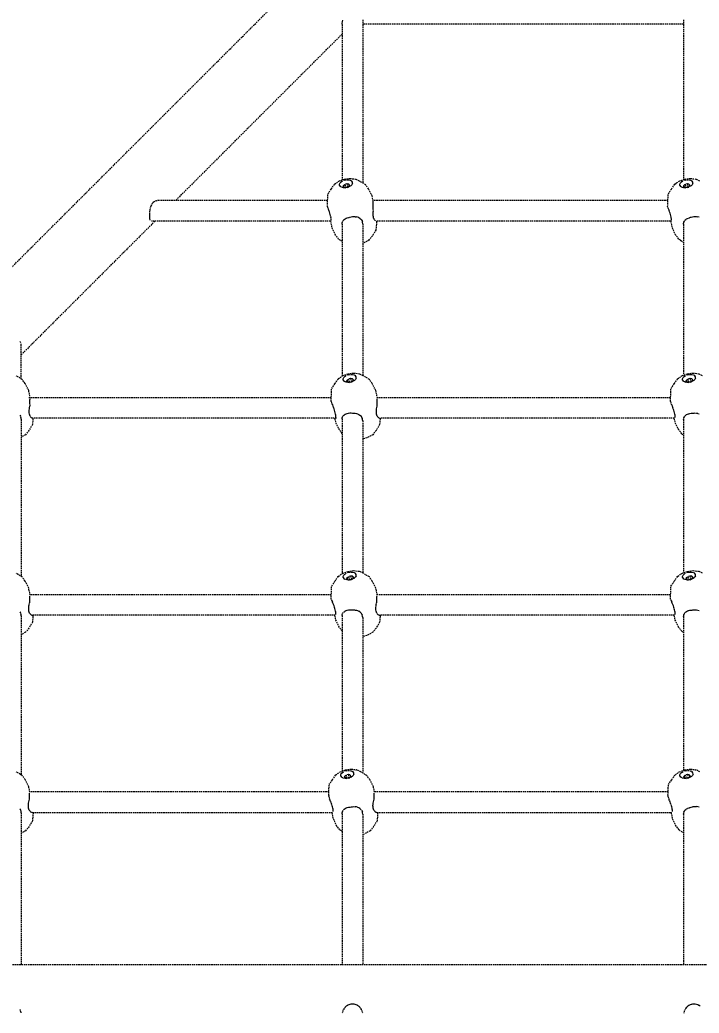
# Model space of a CAD drawing. Header units: millimetres. Extents: x -5899 to 5819, y -5159 to 4068.
# Drawn here: x -1028 to -435, y 1122 to 1989 of the extents above; entities that cross this region are included whole.
import ezdxf

# ---------------------------------------------------------------- set-up
doc = ezdxf.new("R2010")
doc.units = ezdxf.units.MM
doc.linetypes.add('HIDDEN', pattern=[1.905, 1.27, -0.635])
for name, color, linetype in [('DIKOM_ОБЪЕКТ', 7, 'Continuous'), ('DIKOM_РАЗМЕР_ЗОНА', 7, 'Continuous'), ('DIKOM_РАЗМЕР_ОБЪЕКТА', 7, 'Continuous')]:
    doc.layers.add(name, color=color, linetype=linetype)
doc.styles.add('style1', font='arialbd.ttf', dxfattribs={"width": 0.8})
doc.dimstyles.new('1-50', dxfattribs={"dimtxt": 300, "dimasz": 200, "dimexe": 100, "dimexo": 0, "dimgap": 100, "dimtad": 1, "dimtxsty": 'style1', "dimcen": 200, "dimclrd": 7, "dimclre": 7, "dimclrt": 7, "dimadec": 1, "dimazin": 2, "dimtfac": 1, "dimtmove": 0, "dimatfit": 2, "dimfxl": 0, "dimlwd": 25, "dimlwe": 18, "dimarcsym": 0})

# ---------------------------------------------------------------- blocks, each defined once
blk = doc.blocks.new('*D0')
at = {"layer": 'Defpoints', "color": 0, "transparency": 16777216}
for p in [(-587.32, 2301.17), (-4790.55, -2120.14), (-586.68, -2120.14)]:
    blk.add_point(p, dxfattribs=at)
at = {"layer": 'DIKOM_РАЗМЕР_ОБЪЕКТА', "color": 7, "lineweight": 18, "transparency": 16777216}
for p, q in [((-587.32, 2301.17), (-4890.55, 2301.17)), ((-586.68, -2120.14), (-4890.55, -2120.14))]:
    blk.add_line(p, q, dxfattribs=at)
at = {"layer": 'DIKOM_РАЗМЕР_ОБЪЕКТА', "color": 7, "lineweight": 25, "transparency": 16777216}
blk.add_line((-4790.55, 2101.17), (-4790.55, -1920.14), dxfattribs=at)
at = {"layer": 'DIKOM_РАЗМЕР_ОБЪЕКТА', "color": 7, "transparency": 16777216}
for points in [[(-4823.88, 2101.17), (-4757.22, 2101.17), (-4790.55, 2301.17)], [(-4823.88, -1920.14), (-4757.22, -1920.14), (-4790.55, -2120.14)]]:
    blk.add_solid(points, dxfattribs=at)
at = {"layer": 'DIKOM_РАЗМЕР_ОБЪЕКТА', "color": 7, "transparency": 16777216, "insert": (-5069.25, 85.55), "char_height": 300, "attachment_point": 5, "rotation": 90, "style": 'style1'}
blk.add_mtext('{\\fArial|b0|i0|c204|p34;\\H1.16667x;4400}', dxfattribs=at)
blk = doc.blocks.new('*D2')
at = {"layer": 'Defpoints', "color": 0, "transparency": 16777216}
for p in [(-5423.09, 4068.46), (-588.59, 4068.46), (-588.59, -3888.19)]:
    blk.add_point(p, dxfattribs=at)
at = {"layer": 'DIKOM_РАЗМЕР_ЗОНА', "color": 7, "lineweight": 18, "transparency": 16777216}
for p, q in [((-588.59, 4068.46), (-5523.09, 4068.46)), ((-588.59, -3888.19), (-5523.09, -3888.19))]:
    blk.add_line(p, q, dxfattribs=at)
at = {"layer": 'DIKOM_РАЗМЕР_ЗОНА', "color": 7, "lineweight": 25, "transparency": 16777216}
blk.add_line((-5423.09, -3688.19), (-5423.09, 3868.46), dxfattribs=at)
at = {"layer": 'DIKOM_РАЗМЕР_ЗОНА', "color": 7, "transparency": 16777216}
for points in [[(-5456.42, 3868.46), (-5389.75, 3868.46), (-5423.09, 4068.46)], [(-5456.42, -3688.19), (-5389.75, -3688.19), (-5423.09, -3888.19)]]:
    blk.add_solid(points, dxfattribs=at)
at = {"layer": 'DIKOM_РАЗМЕР_ЗОНА', "color": 7, "transparency": 16777216, "insert": (-5701.79, 90.08), "char_height": 300, "attachment_point": 5, "rotation": 90, "style": 'style1'}
blk.add_mtext('{\\fArial|b0|i0|c204|p34;\\H1.16667x;7900}', dxfattribs=at)

msp = doc.modelspace()

# ---------------------------------------------------------------- linework, layer by layer
at = {"layer": 'DIKOM_ОБЪЕКТ', "color": 7, "linetype": 'HIDDEN', "lineweight": 15}
for p, q in [((-1569.361, 1239.188), (-670.007, 2138.571)), ((-746.681, 1986.606), (-746.498, 1987.647)), ((-746.432, 1987.979), (-746.075, 1989.389)), ((-728.749, 1989.338), (-728.75, 1846.855)), ((-448.55, 1989.327), (-448.55, 1849.966)), ((-746.748, 1985.441), (-746.748, 1849.572)), ((-746.744, 1985.505), (-746.683, 1986.578)), ((-448.55, 1985.631), (-728.749, 1985.631)), ((-746.748, 1976.976), (-892.257, 1831.467)), ((-749.646, 1848.503), (-744.887, 1850.258)), ((-747.489, 1847.992), (-746.045, 1848.839)), ((-744.339, 1849.423), (-746.045, 1848.839)), ((-744.887, 1850.258), (-739.788, 1850.892)), ((-744.339, 1849.423), (-742.538, 1849.689)), ((-742.538, 1849.689), (-740.813, 1849.611)), ((-740.813, 1849.611), (-739.341, 1849.196)), ((-739.788, 1850.892), (-735.126, 1850.307)), ((-738.263, 1848.486), (-739.341, 1849.196)), ((-731.611, 1848.594), (-735.126, 1850.307)), ((-726.232, 1845.326), (-731.611, 1848.594)), ((-452.516, 1848.503), (-447.757, 1850.258)), ((-450.36, 1847.992), (-448.915, 1848.839)), ((-447.21, 1849.423), (-448.915, 1848.839)), ((-447.757, 1850.258), (-442.659, 1850.892)), ((-447.21, 1849.423), (-445.409, 1849.689)), ((-445.409, 1849.689), (-443.684, 1849.611)), ((-443.684, 1849.611), (-442.212, 1849.196)), ((-442.659, 1850.892), (-437.997, 1850.307)), ((-441.134, 1848.486), (-442.212, 1849.196)), ((-434.482, 1848.594), (-437.997, 1850.307)), ((-759.125, 1837.354), (-756.265, 1841.592)), ((-756.265, 1841.592), (-753.341, 1845.892)), ((-753.341, 1845.892), (-749.646, 1848.503)), ((-749.057, 1845.87), (-748.527, 1846.97)), ((-749.031, 1844.802), (-749.057, 1845.87)), ((-749.031, 1844.802), (-748.452, 1843.867)), ((-748.527, 1846.97), (-747.489, 1847.992)), ((-747.374, 1843.157), (-748.452, 1843.867)), ((-745.901, 1842.742), (-747.374, 1843.157)), ((-744.177, 1842.665), (-745.901, 1842.742)), ((-745.776, 1843.745), (-745.528, 1844.812)), ((-745.776, 1843.745), (-744.96, 1842.936)), ((-745.528, 1844.812), (-744.307, 1845.732)), ((-745.528, 1844.812), (-745.173, 1843.148)), ((-744.96, 1842.936), (-743.679, 1842.739)), ((-742.581, 1846.15), (-744.307, 1845.732)), ((-744.307, 1845.732), (-743.67, 1842.74)), ((-742.376, 1842.931), (-744.177, 1842.665)), ((-740.67, 1843.514), (-742.817, 1842.866)), ((-741.008, 1845.907), (-742.581, 1846.15)), ((-742.581, 1846.15), (-741.939, 1843.131)), ((-742.376, 1842.931), (-740.67, 1843.514)), ((-740.441, 1844.031), (-741.433, 1843.284)), ((-740.192, 1845.099), (-741.008, 1845.907)), ((-741.008, 1845.907), (-740.586, 1843.922)), ((-739.225, 1844.361), (-740.67, 1843.514)), ((-740.441, 1844.031), (-740.192, 1845.099)), ((-738.188, 1845.384), (-739.225, 1844.361)), ((-737.683, 1847.552), (-738.263, 1848.486)), ((-737.657, 1846.484), (-738.188, 1845.384)), ((-737.657, 1846.484), (-737.683, 1847.552)), ((-723.699, 1841.757), (-726.232, 1845.326)), ((-720.548, 1835.556), (-723.699, 1841.757)), ((-461.995, 1837.354), (-459.135, 1841.592)), ((-459.135, 1841.592), (-456.211, 1845.892)), ((-456.211, 1845.892), (-452.516, 1848.503)), ((-451.928, 1845.87), (-451.397, 1846.97)), ((-451.902, 1844.802), (-451.928, 1845.87)), ((-451.902, 1844.802), (-451.322, 1843.867)), ((-451.397, 1846.97), (-450.36, 1847.992)), ((-450.244, 1843.157), (-451.322, 1843.867)), ((-448.771, 1842.742), (-450.244, 1843.157)), ((-447.048, 1842.665), (-448.771, 1842.742)), ((-448.646, 1843.745), (-448.398, 1844.812)), ((-448.646, 1843.745), (-447.831, 1842.936)), ((-448.398, 1844.812), (-447.177, 1845.732)), ((-448.398, 1844.812), (-448.044, 1843.148)), ((-447.831, 1842.936), (-446.55, 1842.739)), ((-445.452, 1846.15), (-447.177, 1845.732)), ((-447.177, 1845.732), (-446.54, 1842.74)), ((-445.246, 1842.931), (-447.048, 1842.665)), ((-443.541, 1843.514), (-445.688, 1842.866)), ((-443.879, 1845.907), (-445.452, 1846.15)), ((-445.452, 1846.15), (-444.81, 1843.131)), ((-445.246, 1842.931), (-443.541, 1843.514)), ((-443.311, 1844.031), (-444.304, 1843.284)), ((-443.063, 1845.099), (-443.879, 1845.907)), ((-443.879, 1845.907), (-443.456, 1843.922)), ((-442.096, 1844.361), (-443.541, 1843.514)), ((-443.311, 1844.031), (-443.063, 1845.099)), ((-441.059, 1845.384), (-442.096, 1844.361)), ((-440.554, 1847.552), (-441.134, 1848.486)), ((-440.528, 1846.484), (-441.059, 1845.384)), ((-440.528, 1846.484), (-440.554, 1847.552)), ((-909.204, 1831.316), (-909.979, 1831.053)), ((-909.004, 1831.346), (-908.173, 1831.467)), ((-759.391, 1831.467), (-908.173, 1831.467)), ((-759.634, 1826.083), (-759.125, 1837.354)), ((-719.502, 1830.641), (-720.548, 1835.556)), ((-462.262, 1831.467), (-719.679, 1831.467)), ((-462.504, 1826.083), (-461.995, 1837.354)), ((-914.715, 1823.084), (-914.842, 1822.043)), ((-914.529, 1824.027), (-914.682, 1823.273)), ((-914.25, 1825.104), (-914.417, 1824.533)), ((-914.14, 1825.586), (-914.25, 1825.104)), ((-913.743, 1826.73), (-914.089, 1825.76)), ((-913.21, 1827.833), (-913.679, 1826.893)), ((-912.567, 1828.859), (-912.977, 1828.224)), ((-911.742, 1829.856), (-912.371, 1829.115)), ((-910.985, 1830.494), (-911.651, 1829.938)), ((-910.333, 1830.876), (-910.893, 1830.559)), ((-759.634, 1826.083), (-759.504, 1825.469)), ((-759.297, 1825.033), (-758.844, 1824.012)), ((-758.805, 1823.919), (-758.357, 1822.839)), ((-757.905, 1821.658), (-758.324, 1822.756)), ((-719.699, 1827.261), (-719.703, 1828.167)), ((-719.702, 1828.214), (-719.679, 1829.036)), ((-719.668, 1826.218), (-719.697, 1827.163)), ((-719.675, 1829.08), (-719.624, 1829.815)), ((-719.61, 1825.097), (-719.665, 1826.133)), ((-719.62, 1829.846), (-719.56, 1830.335)), ((-719.527, 1823.97), (-719.607, 1825.047)), ((-719.575, 1821.638), (-719.401, 1822.64)), ((-719.42, 1822.809), (-719.522, 1823.921)), ((-462.504, 1826.083), (-462.374, 1825.468)), ((-462.168, 1825.032), (-461.727, 1824.042)), ((-461.7, 1823.979), (-461.242, 1822.876)), ((-460.79, 1821.699), (-461.218, 1822.817)), ((-915.078, 1818.334), (-915.043, 1817.487)), ((-915.033, 1819.342), (-915.065, 1818.682)), ((-915.007, 1820.647), (-915.035, 1819.652)), ((-915.019, 1817.231), (-915.002, 1816.624)), ((-914.993, 1816.369), (-914.894, 1815.661)), ((-914.871, 1821.85), (-914.966, 1821.039)), ((-914.846, 1815.435), (-914.778, 1814.955)), ((-914.753, 1814.813), (-914.588, 1814.354)), ((-757.495, 1820.481), (-757.879, 1821.585)), ((-757.126, 1819.32), (-757.473, 1820.415)), ((-756.816, 1818.21), (-757.109, 1819.26)), ((-756.573, 1817.171), (-756.804, 1818.159)), ((-756.396, 1816.222), (-756.564, 1817.126)), ((-756.294, 1815.396), (-756.352, 1815.869)), ((-756.323, 1814.177), (-756.274, 1814.687)), ((-756.271, 1814.716), (-756.292, 1815.361)), ((-746.042, 1813.733), (-745.559, 1814.42)), ((-745.534, 1814.452), (-744.912, 1815.08)), ((-744.878, 1815.11), (-744.149, 1815.642)), ((-744.108, 1815.67), (-743.281, 1816.105)), ((-743.231, 1816.128), (-742.328, 1816.457)), ((-742.238, 1816.482), (-741.26, 1816.707)), ((-741.207, 1816.714), (-740.698, 1816.77)), ((-740.698, 1816.77), (-740.161, 1816.977)), ((-739.764, 1817.086), (-739.006, 1817.289)), ((-738.877, 1817.313), (-737.748, 1817.487)), ((-737.679, 1817.491), (-736.555, 1817.538)), ((-736.493, 1817.536), (-735.396, 1817.459)), ((-735.338, 1817.451), (-734.286, 1817.254)), ((-733.207, 1816.918), (-734.188, 1817.227)), ((-732.257, 1816.482), (-733.166, 1816.9)), ((-731.382, 1815.933), (-732.21, 1816.455)), ((-731.342, 1815.91), (-730.613, 1815.472)), ((-730.582, 1815.446), (-729.96, 1814.88)), ((-729.936, 1814.85), (-729.433, 1814.155)), ((-729.417, 1814.124), (-729.048, 1813.31)), ((-719.65, 1818.247), (-719.718, 1819.314)), ((-719.716, 1819.352), (-719.688, 1820.468)), ((-719.688, 1820.468), (-719.578, 1821.594)), ((-719.485, 1817.208), (-719.648, 1818.21)), ((-719.23, 1816.259), (-719.479, 1817.174)), ((-718.891, 1815.431), (-719.221, 1816.226)), ((-718.469, 1814.744), (-718.879, 1815.4)), ((-718.452, 1814.718), (-717.981, 1814.198)), ((-717.96, 1814.176), (-717.535, 1813.862)), ((-460.379, 1820.521), (-460.77, 1821.643)), ((-459.993, 1819.31), (-460.344, 1820.418)), ((-459.685, 1818.203), (-459.981, 1819.264)), ((-459.442, 1817.164), (-459.675, 1818.162)), ((-459.265, 1816.214), (-459.435, 1817.127)), ((-459.164, 1815.389), (-459.223, 1815.87)), ((-459.194, 1814.172), (-459.144, 1814.688)), ((-459.143, 1814.71), (-459.162, 1815.362)), ((-447.866, 1813.529), (-447.363, 1814.246)), ((-447.337, 1814.28), (-446.715, 1814.906)), ((-446.681, 1814.937), (-445.952, 1815.469)), ((-445.91, 1815.497), (-445.085, 1815.931)), ((-445.034, 1815.955), (-444.132, 1816.284)), ((-444.04, 1816.31), (-443.498, 1816.434)), ((-443.498, 1816.434), (-443.063, 1816.657)), ((-443.009, 1816.679), (-442.477, 1816.884)), ((-442.477, 1816.884), (-441.963, 1817.082)), ((-441.904, 1817.101), (-440.808, 1817.394)), ((-440.679, 1817.418), (-439.551, 1817.592)), ((-439.483, 1817.595), (-438.358, 1817.644)), ((-438.296, 1817.641), (-437.197, 1817.564)), ((-437.141, 1817.557), (-436.088, 1817.359)), ((-435.01, 1817.023), (-435.991, 1817.333)), ((-910.257, 1813.466), (-1026.951, 1696.774)), ((-756.892, 1813.466), (-913.613, 1813.466)), ((-756.951, 1813.466), (-755.733, 1807.741)), ((-755.733, 1807.741), (-752.94, 1801.959)), ((-746.748, 1811.021), (-746.684, 1811.936)), ((-746.748, 1811.022), (-746.748, 1678.17)), ((-746.68, 1811.974), (-746.46, 1812.837)), ((-746.449, 1812.871), (-746.081, 1813.667)), ((-728.817, 1812.358), (-729.038, 1813.275)), ((-728.749, 1811.306), (-728.814, 1812.321)), ((-728.749, 1811.306), (-728.75, 1678.716)), ((-717.262, 1805.797), (-720.294, 1800.713)), ((-716.828, 1810.712), (-717.262, 1805.797)), ((-459.762, 1813.466), (-717.113, 1813.466)), ((-716.751, 1813.466), (-716.828, 1810.712)), ((-459.822, 1813.466), (-458.604, 1807.741)), ((-458.604, 1807.741), (-455.81, 1801.959)), ((-448.55, 1810.853), (-448.487, 1811.768)), ((-448.55, 1810.849), (-448.55, 1678.991)), ((-448.483, 1811.801), (-448.263, 1812.662)), ((-448.24, 1812.724), (-447.884, 1813.495)), ((-749.796, 1797.911), (-752.94, 1801.959)), ((-749.796, 1797.911), (-746.748, 1795.775)), ((-723.295, 1797.034), (-728.372, 1794.165)), ((-720.294, 1800.713), (-723.295, 1797.034)), ((-452.667, 1797.911), (-455.81, 1801.959)), ((-452.667, 1797.911), (-448.55, 1795.026)), ((-1027.744, 1708.007), (-1028.055, 1708.288)), ((-1027.327, 1707.302), (-1027.575, 1707.725)), ((-1026.993, 1705.892), (-1027.048, 1706.436)), ((-1026.949, 1675.746), (-1026.951, 1705.486)), ((-1026.136, 1675.252), (-1031.516, 1678.52)), ((-1023.603, 1671.683), (-1026.136, 1675.252)), ((-753.001, 1671.518), (-750.077, 1675.818)), ((-750.077, 1675.818), (-746.381, 1678.429)), ((-746.381, 1678.429), (-741.622, 1680.184)), ((-745.793, 1675.796), (-745.262, 1676.896)), ((-745.767, 1674.728), (-745.793, 1675.796)), ((-745.262, 1676.896), (-744.225, 1677.918)), ((-744.225, 1677.918), (-742.781, 1678.765)), ((-741.074, 1679.349), (-742.781, 1678.765)), ((-742.264, 1674.738), (-741.042, 1675.658)), ((-741.622, 1680.184), (-736.524, 1680.818)), ((-741.074, 1679.349), (-739.274, 1679.615)), ((-739.316, 1676.076), (-741.042, 1675.658)), ((-741.042, 1675.658), (-740.405, 1672.666)), ((-737.744, 1675.833), (-739.316, 1676.076)), ((-739.316, 1676.076), (-738.675, 1673.057)), ((-739.274, 1679.615), (-737.549, 1679.537)), ((-736.928, 1675.025), (-737.744, 1675.833)), ((-737.744, 1675.833), (-737.321, 1673.848)), ((-737.549, 1679.537), (-736.077, 1679.122)), ((-737.176, 1673.957), (-736.928, 1675.025)), ((-736.524, 1680.818), (-731.862, 1680.233)), ((-734.999, 1678.412), (-736.077, 1679.122)), ((-734.924, 1675.31), (-735.961, 1674.287)), ((-734.419, 1677.478), (-734.999, 1678.412)), ((-734.393, 1676.41), (-734.924, 1675.31)), ((-734.393, 1676.41), (-734.419, 1677.478)), ((-728.347, 1678.52), (-731.862, 1680.233)), ((-722.968, 1675.252), (-728.347, 1678.52)), ((-720.434, 1671.683), (-722.968, 1675.252)), ((-456.691, 1671.518), (-453.768, 1675.818)), ((-453.768, 1675.818), (-450.073, 1678.429)), ((-450.073, 1678.429), (-445.313, 1680.184)), ((-449.484, 1675.796), (-448.953, 1676.896)), ((-449.458, 1674.728), (-449.484, 1675.796)), ((-448.953, 1676.896), (-447.916, 1677.918)), ((-447.916, 1677.918), (-446.472, 1678.765)), ((-444.766, 1679.349), (-446.472, 1678.765)), ((-445.955, 1674.738), (-444.733, 1675.658)), ((-445.313, 1680.184), (-440.215, 1680.818)), ((-444.766, 1679.349), (-442.966, 1679.615)), ((-443.008, 1676.076), (-444.733, 1675.658)), ((-444.733, 1675.658), (-444.097, 1672.666)), ((-441.435, 1675.833), (-443.008, 1676.076)), ((-443.008, 1676.076), (-442.366, 1673.057)), ((-442.966, 1679.615), (-441.241, 1679.537)), ((-440.619, 1675.025), (-441.435, 1675.833)), ((-441.435, 1675.833), (-441.013, 1673.848)), ((-441.241, 1679.537), (-439.768, 1679.122)), ((-440.868, 1673.957), (-440.619, 1675.025)), ((-440.215, 1680.818), (-435.553, 1680.233)), ((-438.69, 1678.412), (-439.768, 1679.122)), ((-438.616, 1675.31), (-439.652, 1674.287)), ((-438.11, 1677.478), (-438.69, 1678.412)), ((-438.085, 1676.41), (-438.616, 1675.31)), ((-438.085, 1676.41), (-438.11, 1677.478)), ((-432.038, 1678.52), (-435.553, 1680.233)), ((-1020.453, 1665.482), (-1023.603, 1671.683)), ((-756.37, 1656.009), (-755.86, 1667.28)), ((-755.86, 1667.28), (-753.001, 1671.518)), ((-745.767, 1674.728), (-745.187, 1673.793)), ((-744.11, 1673.083), (-745.187, 1673.793)), ((-742.637, 1672.668), (-744.11, 1673.083)), ((-740.912, 1672.591), (-742.637, 1672.668)), ((-742.511, 1673.671), (-742.264, 1674.738)), ((-742.511, 1673.671), (-741.696, 1672.862)), ((-742.264, 1674.738), (-741.909, 1673.073)), ((-741.696, 1672.862), (-740.415, 1672.665)), ((-739.111, 1672.857), (-740.912, 1672.591)), ((-737.406, 1673.441), (-739.554, 1672.792)), ((-739.111, 1672.857), (-737.406, 1673.441)), ((-737.176, 1673.957), (-738.168, 1673.211)), ((-735.961, 1674.287), (-737.406, 1673.441)), ((-717.283, 1665.482), (-720.434, 1671.683)), ((-460.061, 1656.009), (-459.551, 1667.28)), ((-459.551, 1667.28), (-456.691, 1671.518)), ((-449.458, 1674.728), (-448.878, 1673.793)), ((-447.801, 1673.083), (-448.878, 1673.793)), ((-446.328, 1672.668), (-447.801, 1673.083)), ((-444.603, 1672.591), (-446.328, 1672.668)), ((-446.203, 1673.671), (-445.955, 1674.738)), ((-446.203, 1673.671), (-445.387, 1672.862)), ((-445.955, 1674.738), (-445.6, 1673.073)), ((-445.387, 1672.862), (-444.106, 1672.665)), ((-442.803, 1672.857), (-444.603, 1672.591)), ((-441.097, 1673.441), (-443.245, 1672.792)), ((-442.803, 1672.857), (-441.097, 1673.441)), ((-440.868, 1673.957), (-441.859, 1673.211)), ((-439.652, 1674.287), (-441.097, 1673.441)), ((-756.221, 1659.302), (-1020.738, 1659.301)), ((-1019.059, 1658.929), (-1020.453, 1665.482)), ((-1019.358, 1656.912), (-1019.306, 1657.65)), ((-1019.302, 1657.679), (-1019.242, 1658.171)), ((-715.89, 1658.929), (-717.283, 1665.482)), ((-716.187, 1656.925), (-716.136, 1657.65)), ((-716.132, 1657.688), (-716.073, 1658.171)), ((-459.913, 1659.302), (-715.97, 1659.302)), ((-1019.994, 1648.304), (-1019.884, 1649.438)), ((-1019.881, 1649.472), (-1019.685, 1650.607)), ((-1019.679, 1650.645), (-1019.402, 1651.764)), ((-1019.391, 1651.805), (-1019.243, 1652.273)), ((-1019.383, 1655.577), (-1019.386, 1656.003)), ((-1019.384, 1656.044), (-1019.361, 1656.872)), ((-1019.381, 1655.092), (-1019.383, 1655.577)), ((-1019.35, 1654.019), (-1019.379, 1655.003)), ((-1019.293, 1652.931), (-1019.346, 1653.974)), ((-1019.243, 1652.273), (-1019.289, 1652.888)), ((-756.37, 1656.009), (-756.072, 1654.606)), ((-756.072, 1654.606), (-755.795, 1654.072)), ((-755.656, 1653.786), (-755.271, 1652.986)), ((-755.249, 1652.94), (-754.768, 1651.857)), ((-754.75, 1651.815), (-754.283, 1650.691)), ((-753.832, 1649.513), (-754.268, 1650.653)), ((-753.421, 1648.336), (-753.819, 1649.479)), ((-716.825, 1648.304), (-716.717, 1649.418)), ((-716.712, 1649.472), (-716.52, 1650.587)), ((-716.509, 1650.645), (-716.238, 1651.744)), ((-716.222, 1651.806), (-716.074, 1652.273)), ((-716.214, 1655.577), (-716.216, 1656.003)), ((-716.214, 1656.059), (-716.192, 1656.872)), ((-716.212, 1655.109), (-716.214, 1655.577)), ((-716.18, 1654.019), (-716.209, 1654.987)), ((-716.123, 1652.932), (-716.176, 1653.956)), ((-716.074, 1652.274), (-716.118, 1652.869)), ((-460.061, 1656.009), (-459.764, 1654.606)), ((-459.763, 1654.606), (-459.49, 1654.079)), ((-459.347, 1653.786), (-458.966, 1652.993)), ((-458.941, 1652.94), (-458.463, 1651.865)), ((-458.441, 1651.815), (-457.977, 1650.698)), ((-457.526, 1649.52), (-457.959, 1650.653)), ((-457.115, 1648.343), (-457.511, 1649.479)), ((-1028.138, 1643.981), (-1027.63, 1643.281)), ((-1027.246, 1642.435), (-1027.617, 1643.256)), ((-1027.015, 1641.481), (-1027.238, 1642.406)), ((-1026.946, 1640.431), (-1027.012, 1641.453)), ((-1026.946, 1640.431), (-1026.947, 1503.122)), ((-1020.023, 1647.179), (-1019.994, 1648.304)), ((-1019.989, 1646.607), (-1020.023, 1647.149)), ((-1019.956, 1646.074), (-1019.989, 1646.607)), ((-1019.79, 1645.036), (-1019.954, 1646.046)), ((-1019.534, 1644.087), (-1019.785, 1645.01)), ((-1019.194, 1643.26), (-1019.527, 1644.062)), ((-1019.185, 1643.237), (-1018.773, 1642.575)), ((-1018.759, 1642.554), (-1018.283, 1642.03)), ((-1018.265, 1642.011), (-1017.743, 1641.626)), ((-1017.721, 1641.61), (-1017.323, 1641.45)), ((-751.644, 1641.302), (-1017.443, 1641.302)), ((-1016.734, 1640.639), (-1017.166, 1635.723)), ((-1016.715, 1641.302), (-1016.734, 1640.639)), ((-753.043, 1647.146), (-753.4, 1648.275)), ((-753.243, 1641.302), (-752.469, 1637.667)), ((-752.734, 1646.039), (-753.035, 1647.121)), ((-752.491, 1644.998), (-752.73, 1646.016)), ((-752.315, 1644.048), (-752.488, 1644.979)), ((-752.213, 1643.224), (-752.313, 1644.032)), ((-752.243, 1642.006), (-752.193, 1642.533)), ((-752.192, 1642.545), (-752.208, 1643.057)), ((-746.748, 1640.954), (-746.683, 1641.787)), ((-746.748, 1640.958), (-746.748, 1505.547)), ((-746.681, 1641.815), (-746.458, 1642.542)), ((-746.451, 1642.562), (-746.078, 1643.173)), ((-746.065, 1643.193), (-745.556, 1643.681)), ((-745.264, 1643.854), (-744.907, 1644.213)), ((-744.88, 1644.238), (-744.144, 1644.775)), ((-744.11, 1644.798), (-743.685, 1645.022)), ((-743.685, 1645.022), (-743.277, 1645.236)), ((-743.234, 1645.257), (-742.323, 1645.588)), ((-742.245, 1645.61), (-741.259, 1645.836)), ((-741.212, 1645.843), (-740.157, 1645.957)), ((-740.104, 1645.96), (-739.003, 1645.957)), ((-738.882, 1645.948), (-737.748, 1645.824)), ((-737.682, 1645.81), (-737.225, 1645.712)), ((-737.224, 1645.712), (-736.555, 1645.741)), ((-736.494, 1645.738), (-735.454, 1645.666)), ((-735.339, 1645.655), (-734.285, 1645.456)), ((-734.191, 1645.43), (-733.206, 1645.12)), ((-733.167, 1645.103), (-732.257, 1644.684)), ((-732.211, 1644.658), (-731.381, 1644.135)), ((-730.613, 1643.486), (-731.343, 1644.105)), ((-729.96, 1642.745), (-730.582, 1643.454)), ((-729.433, 1641.916), (-729.936, 1642.712)), ((-729.048, 1641.012), (-729.416, 1641.88)), ((-728.818, 1640.053), (-729.038, 1640.975)), ((-716.82, 1646.607), (-716.855, 1647.149)), ((-716.853, 1647.199), (-716.825, 1648.304)), ((-716.788, 1646.093), (-716.82, 1646.607)), ((-716.623, 1645.054), (-716.785, 1646.046)), ((-716.369, 1644.104), (-716.617, 1645.009)), ((-716.032, 1643.274), (-716.358, 1644.062)), ((-716.016, 1643.236), (-715.611, 1642.586)), ((-715.59, 1642.553), (-715.124, 1642.039)), ((-715.097, 1642.011), (-714.584, 1641.633)), ((-714.551, 1641.61), (-714.154, 1641.45)), ((-713.564, 1640.639), (-713.997, 1635.723)), ((-456.503, 1641.302), (-713.841, 1641.302)), ((-713.545, 1641.302), (-713.564, 1640.639)), ((-456.734, 1647.146), (-457.089, 1648.267)), ((-456.934, 1641.302), (-456.16, 1637.667)), ((-456.426, 1646.039), (-456.725, 1647.113)), ((-456.183, 1644.998), (-456.42, 1646.009)), ((-456.006, 1644.048), (-456.178, 1644.973)), ((-455.904, 1643.224), (-456.003, 1644.026)), ((-455.934, 1642.006), (-455.885, 1642.529)), ((-455.883, 1642.545), (-455.899, 1643.057)), ((-448.55, 1640), (-448.486, 1640.828)), ((-448.386, 1641.177), (-448.262, 1641.663)), ((-448.252, 1641.693), (-447.881, 1642.495)), ((-447.866, 1642.524), (-447.359, 1643.246)), ((-447.338, 1643.274), (-446.711, 1643.905)), ((-446.661, 1643.947), (-445.948, 1644.467)), ((-445.911, 1644.492), (-445.081, 1644.929)), ((-445.036, 1644.95), (-444.127, 1645.282)), ((-444.046, 1645.304), (-443.062, 1645.53)), ((-443.014, 1645.536), (-441.961, 1645.65)), ((-441.906, 1645.654), (-440.903, 1645.651)), ((-440.683, 1645.7), (-439.551, 1645.875)), ((-439.316, 1645.886), (-438.357, 1645.926)), ((-438.298, 1645.924), (-437.196, 1645.846)), ((-437.142, 1645.84), (-436.086, 1645.641)), ((-435.994, 1645.617), (-435.009, 1645.305)), ((-1017.166, 1635.723), (-1020.198, 1630.639)), ((-752.469, 1637.667), (-749.676, 1631.885)), ((-746.748, 1628.114), (-749.676, 1631.885)), ((-728.749, 1639.046), (-728.814, 1640.017)), ((-728.749, 1639.045), (-728.75, 1506.092)), ((-713.997, 1635.723), (-717.029, 1630.639)), ((-456.16, 1637.667), (-453.367, 1631.885)), ((-450.224, 1627.837), (-453.367, 1631.885)), ((-448.55, 1640.003), (-448.55, 1506.367)), ((-1023.2, 1626.96), (-1026.946, 1624.843)), ((-1020.198, 1630.639), (-1023.2, 1626.96)), ((-725.108, 1624.091), (-728.749, 1623.208)), ((-720.031, 1626.96), (-725.108, 1624.091)), ((-717.029, 1630.639), (-720.031, 1626.96)), ((-450.224, 1627.837), (-448.55, 1626.664)), ((-1026.136, 1502.629), (-1031.516, 1505.896)), ((-1023.603, 1499.06), (-1026.136, 1502.629)), ((-753.001, 1498.896), (-750.077, 1503.195)), ((-750.077, 1503.195), (-746.381, 1505.806)), ((-746.381, 1505.806), (-741.622, 1507.561)), ((-745.793, 1503.172), (-745.262, 1504.272)), ((-745.767, 1502.104), (-745.793, 1503.172)), ((-745.767, 1502.104), (-745.187, 1501.17)), ((-745.262, 1504.272), (-744.225, 1505.295)), ((-744.225, 1505.295), (-742.781, 1506.142)), ((-741.074, 1506.725), (-742.781, 1506.142)), ((-742.511, 1501.048), (-742.264, 1502.114)), ((-742.264, 1502.114), (-741.042, 1503.034)), ((-742.264, 1502.114), (-741.909, 1500.451)), ((-741.622, 1507.561), (-736.524, 1508.195)), ((-741.074, 1506.725), (-739.274, 1506.991)), ((-739.316, 1503.453), (-741.042, 1503.034)), ((-741.042, 1503.034), (-740.405, 1500.043)), ((-737.744, 1503.21), (-739.316, 1503.453)), ((-739.316, 1503.453), (-738.675, 1500.434)), ((-739.274, 1506.991), (-737.549, 1506.913)), ((-736.928, 1502.401), (-737.744, 1503.21)), ((-737.744, 1503.21), (-737.321, 1501.224)), ((-737.549, 1506.913), (-736.077, 1506.499)), ((-735.961, 1501.664), (-737.406, 1500.818)), ((-737.176, 1501.334), (-736.928, 1502.401)), ((-736.524, 1508.195), (-731.862, 1507.611)), ((-734.999, 1505.789), (-736.077, 1506.499)), ((-734.924, 1502.687), (-735.961, 1501.664)), ((-734.419, 1504.855), (-734.999, 1505.789)), ((-734.393, 1503.786), (-734.924, 1502.687)), ((-734.393, 1503.786), (-734.419, 1504.855)), ((-728.347, 1505.896), (-731.862, 1507.611)), ((-722.968, 1502.629), (-728.347, 1505.896)), ((-720.434, 1499.06), (-722.968, 1502.629)), ((-456.691, 1498.896), (-453.768, 1503.195)), ((-453.768, 1503.195), (-450.073, 1505.806)), ((-450.073, 1505.806), (-445.313, 1507.561)), ((-449.484, 1503.172), (-448.953, 1504.272)), ((-449.458, 1502.104), (-449.484, 1503.172)), ((-449.458, 1502.104), (-448.878, 1501.17)), ((-448.953, 1504.272), (-447.916, 1505.295)), ((-447.916, 1505.295), (-446.472, 1506.142)), ((-444.766, 1506.725), (-446.472, 1506.142)), ((-446.203, 1501.048), (-445.955, 1502.114)), ((-445.955, 1502.114), (-444.733, 1503.034)), ((-445.955, 1502.114), (-445.6, 1500.45)), ((-445.313, 1507.561), (-440.215, 1508.195)), ((-444.766, 1506.725), (-442.966, 1506.991)), ((-443.008, 1503.453), (-444.733, 1503.034)), ((-444.733, 1503.034), (-444.097, 1500.043)), ((-441.435, 1503.21), (-443.008, 1503.453)), ((-443.008, 1503.453), (-442.366, 1500.434)), ((-442.966, 1506.991), (-441.241, 1506.913)), ((-440.619, 1502.401), (-441.435, 1503.21)), ((-441.435, 1503.21), (-441.013, 1501.224)), ((-441.241, 1506.913), (-439.768, 1506.499)), ((-439.652, 1501.664), (-441.097, 1500.818)), ((-440.868, 1501.334), (-440.619, 1502.401)), ((-440.215, 1508.195), (-435.553, 1507.611)), ((-438.69, 1505.789), (-439.768, 1506.499)), ((-438.616, 1502.687), (-439.652, 1501.664)), ((-438.11, 1504.855), (-438.69, 1505.789)), ((-438.085, 1503.786), (-438.616, 1502.687)), ((-438.085, 1503.786), (-438.11, 1504.855)), ((-432.038, 1505.896), (-435.553, 1507.611)), ((-1020.453, 1492.859), (-1023.603, 1499.06)), ((-1019.183, 1486.889), (-1020.453, 1492.859)), ((-756.37, 1483.385), (-755.86, 1494.656)), ((-755.86, 1494.656), (-753.001, 1498.896)), ((-744.11, 1500.461), (-745.187, 1501.17)), ((-742.637, 1500.046), (-744.11, 1500.461)), ((-740.912, 1499.968), (-742.637, 1500.046)), ((-742.511, 1501.048), (-741.696, 1500.239)), ((-741.696, 1500.239), (-740.416, 1500.041)), ((-739.111, 1500.234), (-740.912, 1499.968)), ((-737.406, 1500.818), (-739.55, 1500.169)), ((-739.111, 1500.234), (-737.406, 1500.818)), ((-737.176, 1501.334), (-738.168, 1500.587)), ((-717.283, 1492.859), (-720.434, 1499.06)), ((-716.014, 1486.889), (-717.283, 1492.859)), ((-460.061, 1483.385), (-459.551, 1494.656)), ((-459.551, 1494.656), (-456.691, 1498.896)), ((-447.801, 1500.461), (-448.878, 1501.17)), ((-446.328, 1500.046), (-447.801, 1500.461)), ((-444.603, 1499.968), (-446.328, 1500.046)), ((-446.203, 1501.048), (-445.387, 1500.239)), ((-445.387, 1500.239), (-444.107, 1500.041)), ((-442.803, 1500.234), (-444.603, 1499.968)), ((-441.097, 1500.818), (-443.241, 1500.169)), ((-442.803, 1500.234), (-441.097, 1500.818)), ((-440.868, 1501.334), (-441.859, 1500.587)), ((-1019.566, 1483.88), (-1019.543, 1484.708)), ((-1019.541, 1484.748), (-1019.488, 1485.486)), ((-1019.484, 1485.514), (-1019.425, 1486.007)), ((-756.2, 1487.137), (-1019.236, 1487.137)), ((-716.397, 1483.894), (-716.375, 1484.708)), ((-716.371, 1484.76), (-716.319, 1485.486)), ((-716.314, 1485.523), (-716.256, 1486.007)), ((-459.892, 1487.137), (-716.067, 1487.137)), ((-1020.445, 1475.013), (-1020.417, 1476.139)), ((-1020.417, 1476.139), (-1020.306, 1477.276)), ((-1020.303, 1477.308), (-1020.106, 1478.444)), ((-1020.1, 1478.48), (-1019.823, 1479.601)), ((-1019.814, 1479.641), (-1019.472, 1480.724)), ((-1019.563, 1482.927), (-1019.566, 1483.5)), ((-1019.532, 1481.855), (-1019.561, 1482.839)), ((-1019.475, 1480.767), (-1019.53, 1481.81)), ((-756.37, 1483.385), (-756.268, 1482.906)), ((-756.131, 1482.644), (-755.751, 1481.907)), ((-755.726, 1481.859), (-755.226, 1480.821)), ((-754.723, 1479.693), (-755.205, 1480.777)), ((-754.238, 1478.526), (-754.705, 1479.651)), ((-753.787, 1477.348), (-754.223, 1478.489)), ((-753.376, 1476.171), (-753.774, 1477.315)), ((-752.998, 1474.982), (-753.357, 1476.111)), ((-717.275, 1475.033), (-717.247, 1476.139)), ((-717.247, 1476.139), (-717.139, 1477.255)), ((-717.134, 1477.308), (-716.941, 1478.424)), ((-716.931, 1478.481), (-716.659, 1479.581)), ((-716.644, 1479.642), (-716.309, 1480.705)), ((-716.394, 1482.943), (-716.397, 1483.5)), ((-716.363, 1481.855), (-716.392, 1482.822)), ((-716.307, 1480.768), (-716.36, 1481.792)), ((-460.061, 1483.385), (-459.96, 1482.906)), ((-459.823, 1482.644), (-459.446, 1481.914)), ((-459.417, 1481.859), (-458.921, 1480.828)), ((-458.418, 1479.7), (-458.896, 1480.776)), ((-457.934, 1478.535), (-458.397, 1479.651)), ((-457.482, 1477.356), (-457.915, 1478.489)), ((-457.07, 1476.179), (-457.465, 1477.315)), ((-456.689, 1474.982), (-457.045, 1476.103)), ((-1028.138, 1472.155), (-1027.63, 1471.453)), ((-1027.245, 1470.609), (-1027.617, 1471.43)), ((-1027.015, 1469.654), (-1027.238, 1470.582)), ((-1026.946, 1468.601), (-1027.012, 1469.623)), ((-1026.946, 1468.604), (-1026.947, 1329.694)), ((-1020.378, 1473.908), (-1020.427, 1474.69)), ((-1020.212, 1472.87), (-1020.376, 1473.882)), ((-1019.955, 1471.921), (-1020.207, 1472.845)), ((-1019.616, 1471.094), (-1019.948, 1471.897)), ((-1019.606, 1471.072), (-1019.194, 1470.409)), ((-1019.181, 1470.389), (-1018.704, 1469.865)), ((-1018.687, 1469.847), (-1018.163, 1469.461)), ((-1018.143, 1469.446), (-1017.569, 1469.216)), ((-1017.543, 1469.205), (-1017.056, 1469.154)), ((-1016.734, 1468.015), (-1017.166, 1463.1)), ((-752.767, 1469.137), (-1017.016, 1469.137)), ((-1016.702, 1469.137), (-1016.734, 1468.015)), ((-753.34, 1469.137), (-752.469, 1465.043)), ((-752.69, 1473.874), (-752.991, 1474.956)), ((-752.447, 1472.834), (-752.684, 1473.852)), ((-752.27, 1471.884), (-752.443, 1472.815)), ((-752.169, 1471.06), (-752.268, 1471.868)), ((-752.199, 1469.842), (-752.157, 1470.276)), ((-752.148, 1470.381), (-752.168, 1471.046)), ((-746.748, 1468.988), (-746.683, 1469.824)), ((-746.748, 1468.99), (-746.748, 1333.026)), ((-746.681, 1469.845), (-746.457, 1470.572)), ((-746.451, 1470.593), (-746.078, 1471.205)), ((-746.065, 1471.224), (-745.556, 1471.713)), ((-745.387, 1471.814), (-744.906, 1472.299)), ((-744.881, 1472.323), (-744.144, 1472.86)), ((-744.034, 1472.922), (-743.276, 1473.321)), ((-743.234, 1473.341), (-742.322, 1473.673)), ((-742.246, 1473.695), (-741.259, 1473.921)), ((-741.214, 1473.927), (-740.157, 1474.043)), ((-740.105, 1474.045), (-739.002, 1474.043)), ((-738.884, 1474.033), (-737.748, 1473.909)), ((-737.383, 1473.831), (-736.555, 1473.866)), ((-736.495, 1473.864), (-736.069, 1473.834)), ((-736.069, 1473.834), (-735.393, 1473.786)), ((-735.34, 1473.779), (-734.284, 1473.58)), ((-734.192, 1473.557), (-733.206, 1473.246)), ((-733.168, 1473.229), (-732.256, 1472.81)), ((-731.381, 1472.26), (-732.211, 1472.784)), ((-730.612, 1471.611), (-731.344, 1472.231)), ((-729.96, 1470.871), (-730.583, 1471.582)), ((-729.433, 1470.041), (-729.938, 1470.838)), ((-729.048, 1469.137), (-729.417, 1470.007)), ((-728.817, 1468.178), (-729.038, 1469.101)), ((-728.749, 1467.168), (-728.814, 1468.143)), ((-728.749, 1467.17), (-728.75, 1331.363)), ((-717.21, 1473.927), (-717.257, 1474.69)), ((-717.046, 1472.888), (-717.207, 1473.882)), ((-716.791, 1471.937), (-717.038, 1472.844)), ((-716.454, 1471.109), (-716.78, 1471.896)), ((-716.438, 1471.072), (-716.032, 1470.421)), ((-716.012, 1470.388), (-715.544, 1469.875)), ((-715.518, 1469.847), (-715.004, 1469.468)), ((-714.974, 1469.446), (-714.412, 1469.219)), ((-714.373, 1469.205), (-713.887, 1469.154)), ((-713.564, 1468.015), (-713.997, 1463.1)), ((-456.459, 1469.137), (-713.846, 1469.137)), ((-713.533, 1469.137), (-713.564, 1468.015)), ((-457.031, 1469.137), (-456.16, 1465.043)), ((-456.381, 1473.874), (-456.68, 1474.949)), ((-456.138, 1472.834), (-456.374, 1473.845)), ((-455.962, 1471.884), (-456.133, 1472.809)), ((-455.86, 1471.06), (-455.959, 1471.862)), ((-455.89, 1469.842), (-455.849, 1470.276)), ((-455.838, 1470.381), (-455.859, 1471.042)), ((-448.55, 1468.035), (-448.486, 1468.865)), ((-448.55, 1468.034), (-448.55, 1333.741)), ((-448.467, 1468.94), (-448.261, 1469.748)), ((-448.252, 1469.777), (-447.881, 1470.581)), ((-447.867, 1470.609), (-447.359, 1471.332)), ((-447.338, 1471.359), (-446.947, 1471.753)), ((-446.682, 1472.017), (-445.948, 1472.553)), ((-445.911, 1472.577), (-445.08, 1473.014)), ((-445.036, 1473.035), (-444.127, 1473.367)), ((-444.048, 1473.388), (-443.062, 1473.615)), ((-443.015, 1473.621), (-441.96, 1473.736)), ((-441.906, 1473.74), (-441.054, 1473.737)), ((-440.685, 1473.825), (-439.854, 1473.954)), ((-439.487, 1474.003), (-438.357, 1474.052)), ((-438.299, 1474.05), (-437.194, 1473.973)), ((-437.143, 1473.966), (-436.085, 1473.767)), ((-435.996, 1473.742), (-435.009, 1473.431)), ((-1020.198, 1458.015), (-1023.2, 1454.337)), ((-1017.166, 1463.1), (-1020.198, 1458.015)), ((-752.469, 1465.043), (-749.676, 1459.263)), ((-746.748, 1455.491), (-749.676, 1459.263)), ((-717.029, 1458.015), (-720.031, 1454.337)), ((-713.997, 1463.1), (-717.029, 1458.015)), ((-456.16, 1465.043), (-453.367, 1459.263)), ((-450.224, 1455.213), (-453.367, 1459.263)), ((-1023.2, 1454.337), (-1026.946, 1452.219)), ((-725.108, 1451.468), (-728.749, 1450.585)), ((-720.031, 1454.337), (-725.108, 1451.468)), ((-450.224, 1455.213), (-448.55, 1454.042)), ((-1026.1, 1329.179), (-1031.479, 1332.446)), ((-1023.566, 1325.61), (-1026.1, 1329.179)), ((-755.185, 1325.446), (-752.262, 1329.745)), ((-752.262, 1329.745), (-748.566, 1332.355)), ((-748.566, 1332.355), (-743.807, 1334.111)), ((-747.978, 1329.722), (-747.447, 1330.822)), ((-747.952, 1328.654), (-747.978, 1329.722)), ((-747.952, 1328.654), (-747.372, 1327.72)), ((-747.447, 1330.822), (-746.41, 1331.845)), ((-746.41, 1331.845), (-744.965, 1332.691)), ((-743.26, 1333.276), (-744.965, 1332.691)), ((-744.697, 1327.598), (-744.448, 1328.664)), ((-744.448, 1328.664), (-743.227, 1329.584)), ((-744.448, 1328.664), (-744.094, 1327)), ((-743.807, 1334.111), (-738.708, 1334.745)), ((-743.26, 1333.276), (-741.459, 1333.542)), ((-741.502, 1330.003), (-743.227, 1329.584)), ((-743.227, 1329.584), (-742.591, 1326.593)), ((-739.929, 1329.761), (-741.502, 1330.003)), ((-741.502, 1330.003), (-740.859, 1326.984)), ((-741.459, 1333.542), (-739.734, 1333.463)), ((-739.362, 1327.885), (-740.353, 1327.137)), ((-739.112, 1328.951), (-739.929, 1329.761)), ((-739.929, 1329.761), (-739.506, 1327.775)), ((-739.734, 1333.463), (-738.262, 1333.049)), ((-738.145, 1328.214), (-739.59, 1327.368)), ((-739.362, 1327.885), (-739.112, 1328.951)), ((-738.708, 1334.745), (-734.046, 1334.16)), ((-737.183, 1332.34), (-738.262, 1333.049)), ((-737.109, 1329.237), (-738.145, 1328.214)), ((-736.605, 1331.405), (-737.183, 1332.34)), ((-736.578, 1330.337), (-737.109, 1329.237)), ((-736.578, 1330.337), (-736.605, 1331.405)), ((-730.533, 1332.446), (-734.046, 1334.16)), ((-725.152, 1329.179), (-730.533, 1332.446)), ((-722.619, 1325.61), (-725.152, 1329.179)), ((-458.927, 1325.446), (-456.003, 1329.745)), ((-456.003, 1329.745), (-452.308, 1332.355)), ((-452.308, 1332.355), (-447.548, 1334.111)), ((-451.719, 1329.722), (-451.188, 1330.822)), ((-451.694, 1328.654), (-451.719, 1329.722)), ((-451.694, 1328.654), (-451.114, 1327.72)), ((-451.188, 1330.822), (-450.152, 1331.845)), ((-450.152, 1331.845), (-448.707, 1332.691)), ((-447.001, 1333.276), (-448.707, 1332.691)), ((-448.437, 1327.598), (-448.19, 1328.664)), ((-448.19, 1328.664), (-446.968, 1329.584)), ((-448.19, 1328.664), (-447.836, 1327)), ((-447.548, 1334.111), (-442.45, 1334.745)), ((-447.001, 1333.276), (-445.2, 1333.542)), ((-445.243, 1330.003), (-446.968, 1329.584)), ((-446.968, 1329.584), (-446.332, 1326.593)), ((-443.67, 1329.761), (-445.243, 1330.003)), ((-445.243, 1330.003), (-444.601, 1326.985)), ((-445.2, 1333.542), (-443.476, 1333.463)), ((-443.103, 1327.885), (-444.095, 1327.137)), ((-442.854, 1328.951), (-443.67, 1329.761)), ((-443.67, 1329.761), (-443.248, 1327.775)), ((-443.476, 1333.463), (-442.003, 1333.049)), ((-441.887, 1328.214), (-443.332, 1327.368)), ((-443.103, 1327.885), (-442.854, 1328.951)), ((-442.45, 1334.745), (-437.788, 1334.16)), ((-440.925, 1332.34), (-442.003, 1333.049)), ((-440.85, 1329.237), (-441.887, 1328.214)), ((-440.345, 1331.405), (-440.925, 1332.34)), ((-440.319, 1330.337), (-440.85, 1329.237)), ((-440.319, 1330.337), (-440.345, 1331.405)), ((-434.273, 1332.446), (-437.788, 1334.16)), ((-1020.415, 1319.409), (-1023.566, 1325.61)), ((-1019.425, 1314.75), (-1020.415, 1319.409)), ((-758.465, 1311.912), (-758.045, 1321.206)), ((-758.045, 1321.206), (-755.185, 1325.446)), ((-746.294, 1327.01), (-747.372, 1327.72)), ((-744.822, 1326.596), (-746.294, 1327.01)), ((-743.097, 1326.518), (-744.822, 1326.596)), ((-744.697, 1327.598), (-743.881, 1326.789)), ((-743.881, 1326.789), (-742.599, 1326.591)), ((-741.296, 1326.784), (-743.097, 1326.518)), ((-739.59, 1327.368), (-741.739, 1326.718)), ((-741.296, 1326.784), (-739.59, 1327.368)), ((-719.469, 1319.409), (-722.619, 1325.61)), ((-718.478, 1314.75), (-719.469, 1319.409)), ((-462.207, 1311.912), (-461.787, 1321.206)), ((-461.787, 1321.206), (-458.927, 1325.446)), ((-450.036, 1327.01), (-451.114, 1327.72)), ((-448.563, 1326.596), (-450.036, 1327.01)), ((-446.839, 1326.518), (-448.563, 1326.596)), ((-448.437, 1327.598), (-447.623, 1326.789)), ((-447.623, 1326.789), (-446.34, 1326.591)), ((-445.037, 1326.784), (-446.839, 1326.518)), ((-443.332, 1327.368), (-445.481, 1326.718)), ((-445.037, 1326.784), (-443.332, 1327.368)), ((-1019.818, 1310.91), (-1019.821, 1311.674)), ((-1019.82, 1311.715), (-1019.797, 1312.543)), ((-1019.785, 1309.69), (-1019.815, 1310.676)), ((-1019.795, 1312.582), (-1019.742, 1313.321)), ((-1019.738, 1313.349), (-1019.679, 1313.842)), ((-758.327, 1314.973), (-1019.472, 1314.973)), ((-758.479, 1311.614), (-758.512, 1310.857)), ((-758.451, 1310.722), (-758.071, 1309.751)), ((-718.87, 1310.91), (-718.875, 1311.674)), ((-718.873, 1311.723), (-718.85, 1312.543)), ((-718.839, 1309.69), (-718.868, 1310.667)), ((-718.847, 1312.589), (-718.795, 1313.321)), ((-718.79, 1313.354), (-718.731, 1313.842)), ((-462.069, 1314.973), (-718.526, 1314.973)), ((-462.221, 1311.608), (-462.253, 1310.857)), ((-462.192, 1310.722), (-461.815, 1309.758)), ((-1020.679, 1301.743), (-1020.748, 1302.821)), ((-1020.746, 1302.847), (-1020.718, 1303.975)), ((-1020.718, 1303.975), (-1020.608, 1305.112)), ((-1020.605, 1305.144), (-1020.408, 1306.281)), ((-1020.402, 1306.316), (-1020.124, 1307.438)), ((-1020.114, 1307.476), (-1019.773, 1308.562)), ((-1019.732, 1308.672), (-1019.784, 1309.647)), ((-758.05, 1309.695), (-757.81, 1308.974)), ((-757.157, 1307.538), (-757.634, 1308.612)), ((-756.672, 1306.372), (-757.134, 1307.486)), ((-756.222, 1305.194), (-756.653, 1306.325)), ((-755.81, 1304.016), (-756.204, 1305.15)), ((-755.428, 1302.817), (-755.783, 1303.936)), ((-755.12, 1301.71), (-755.419, 1302.782)), ((-738.884, 1301.773), (-737.748, 1301.948)), ((-737.658, 1301.95), (-736.529, 1301.998)), ((-736.529, 1301.999), (-735.422, 1301.921)), ((-734.29, 1301.714), (-735.349, 1301.914)), ((-719.799, 1302.859), (-719.771, 1303.975)), ((-719.733, 1301.753), (-719.799, 1302.821)), ((-719.771, 1303.975), (-719.661, 1305.102)), ((-719.658, 1305.144), (-719.463, 1306.27)), ((-719.455, 1306.316), (-719.18, 1307.427)), ((-719.168, 1307.477), (-718.83, 1308.551)), ((-718.786, 1308.674), (-718.836, 1309.636)), ((-461.791, 1309.695), (-461.55, 1308.974)), ((-460.902, 1307.545), (-461.376, 1308.612)), ((-460.417, 1306.38), (-460.876, 1307.486)), ((-459.966, 1305.202), (-460.395, 1306.324)), ((-459.554, 1304.025), (-459.946, 1305.15)), ((-459.17, 1302.817), (-459.522, 1303.928)), ((-458.861, 1301.71), (-459.157, 1302.774)), ((-441.876, 1301.653), (-440.772, 1301.949)), ((-440.687, 1301.964), (-439.551, 1302.139)), ((-439.462, 1302.141), (-438.332, 1302.188)), ((-438.332, 1302.189), (-437.223, 1302.111)), ((-436.091, 1301.906), (-437.152, 1302.105)), ((-435.039, 1301.579), (-436.03, 1301.892)), ((-1027.63, 1299.446), (-1028.139, 1300.149)), ((-1027.246, 1298.599), (-1027.619, 1299.423)), ((-1027.138, 1298.155), (-1027.239, 1298.574)), ((-1027.015, 1297.646), (-1027.138, 1298.155)), ((-1026.946, 1296.594), (-1027.012, 1297.619)), ((-1026.946, 1296.592), (-1026.946, 1163.811)), ((-1020.512, 1300.705), (-1020.675, 1301.699)), ((-1020.257, 1299.756), (-1020.509, 1300.681)), ((-1019.918, 1298.929), (-1020.251, 1299.733)), ((-1019.908, 1298.908), (-1019.495, 1298.245)), ((-1019.481, 1298.225), (-1019.005, 1297.7)), ((-1018.989, 1297.683), (-1018.465, 1297.296)), ((-1018.444, 1297.281), (-1017.871, 1297.051)), ((-1017.782, 1297.034), (-1017.245, 1296.978)), ((-1017.231, 1296.973), (-755.198, 1296.973)), ((-1016.697, 1294.565), (-1017.129, 1289.65)), ((-1016.63, 1296.973), (-1016.697, 1294.565)), ((-755.798, 1296.973), (-754.654, 1291.593)), ((-754.876, 1300.669), (-755.113, 1301.679)), ((-754.7, 1299.72), (-754.872, 1300.642)), ((-754.598, 1298.896), (-754.698, 1299.696)), ((-754.626, 1297.708), (-754.579, 1298.2)), ((-754.577, 1298.216), (-754.598, 1298.876)), ((-746.748, 1295.72), (-746.684, 1296.646)), ((-746.748, 1295.722), (-746.748, 1163.811)), ((-746.68, 1296.677), (-746.458, 1297.545)), ((-746.449, 1297.575), (-746.078, 1298.378)), ((-746.064, 1298.406), (-745.779, 1298.811)), ((-745.534, 1299.156), (-744.906, 1299.789)), ((-744.876, 1299.815), (-744.14, 1300.353)), ((-744.101, 1300.377), (-743.267, 1300.816)), ((-743.22, 1300.836), (-742.308, 1301.168)), ((-742.254, 1301.183), (-741.269, 1301.409)), ((-741.205, 1301.417), (-740.148, 1301.532)), ((-739.813, 1301.533), (-739.26, 1301.68)), ((-733.238, 1301.389), (-734.228, 1301.702)), ((-732.269, 1300.949), (-733.185, 1301.371)), ((-731.389, 1300.398), (-732.222, 1300.924)), ((-730.616, 1299.748), (-731.35, 1300.37)), ((-730.184, 1299.259), (-730.586, 1299.718)), ((-729.939, 1299.031), (-729.433, 1298.331)), ((-729.419, 1298.302), (-729.048, 1297.484)), ((-728.818, 1296.532), (-729.04, 1297.451)), ((-728.749, 1295.477), (-728.814, 1296.5)), ((-728.749, 1295.478), (-728.749, 1163.811)), ((-719.567, 1300.715), (-719.727, 1301.699)), ((-719.312, 1299.765), (-719.561, 1300.681)), ((-718.974, 1298.937), (-719.304, 1299.732)), ((-718.962, 1298.907), (-718.552, 1298.251)), ((-718.535, 1298.225), (-718.063, 1297.705)), ((-718.043, 1297.683), (-717.523, 1297.3)), ((-717.497, 1297.281), (-716.929, 1297.053)), ((-716.834, 1297.034), (-716.299, 1296.978)), ((-716.284, 1296.973), (-458.939, 1296.973)), ((-715.75, 1294.565), (-716.182, 1289.65)), ((-715.682, 1296.973), (-715.75, 1294.565)), ((-459.54, 1296.973), (-458.396, 1291.593)), ((-458.618, 1300.67), (-458.852, 1301.671)), ((-458.441, 1299.72), (-458.612, 1300.636)), ((-458.34, 1298.896), (-458.438, 1299.691)), ((-458.367, 1297.708), (-458.321, 1298.196)), ((-458.319, 1298.216), (-458.34, 1298.871)), ((-448.55, 1295.407), (-448.486, 1296.327)), ((-448.55, 1295.407), (-448.55, 1163.811)), ((-448.483, 1296.362), (-448.318, 1297.006)), ((-448.252, 1297.26), (-447.88, 1298.063)), ((-447.866, 1298.093), (-447.358, 1298.815)), ((-447.336, 1298.843), (-446.708, 1299.474)), ((-446.678, 1299.502), (-445.943, 1300.038)), ((-445.903, 1300.063), (-445.07, 1300.501)), ((-445.021, 1300.522), (-444.112, 1300.854)), ((-444.056, 1300.869), (-443.444, 1301.009)), ((-443.443, 1301.009), (-443.072, 1301.199)), ((-442.73, 1301.332), (-441.952, 1301.632)), ((-1020.161, 1284.565), (-1023.163, 1280.887)), ((-1017.129, 1289.65), (-1020.161, 1284.565)), ((-754.654, 1291.593), (-751.861, 1285.813)), ((-748.717, 1281.763), (-751.861, 1285.813)), ((-719.214, 1284.565), (-722.216, 1280.887)), ((-716.182, 1289.65), (-719.214, 1284.565)), ((-458.396, 1291.593), (-455.602, 1285.813)), ((-452.458, 1281.763), (-455.602, 1285.813)), ((-1023.163, 1280.887), (-1026.946, 1278.749)), ((-748.717, 1281.763), (-746.748, 1280.384)), ((-727.293, 1278.017), (-728.749, 1277.665)), ((-722.216, 1280.887), (-727.293, 1278.017)), ((-452.458, 1281.763), (-448.55, 1279.025)), ((334.725, 1163.811), (-1512.024, 1163.811)), ((-742.175, 1128.229), (-742.558, 1127.957)), ((-741.076, 1128.814), (-742.04, 1128.312)), ((-739.997, 1129.202), (-741.004, 1128.845)), ((-739.227, 1129.369), (-739.922, 1129.224)), ((-737.774, 1129.529), (-738.813, 1129.456)), ((-736.652, 1129.458), (-737.696, 1129.534)), ((-735.463, 1129.223), (-736.177, 1129.371)), ((-734.381, 1128.842), (-735.388, 1129.2)), ((-733.346, 1128.308), (-734.308, 1128.811)), ((-732.819, 1127.946), (-733.276, 1128.271)), ((-443.978, 1128.234), (-444.836, 1127.624)), ((-442.879, 1128.819), (-443.842, 1128.317)), ((-441.8, 1129.208), (-442.806, 1128.85)), ((-440.693, 1129.444), (-441.724, 1129.23)), ((-439.577, 1129.531), (-440.615, 1129.458)), ((-438.455, 1129.462), (-439.498, 1129.535)), ((-437.265, 1129.227), (-438.299, 1129.444)), ((-436.184, 1128.847), (-437.19, 1129.205)), ((-435.148, 1128.314), (-436.11, 1128.816)), ((-434.18, 1127.636), (-435.079, 1128.275)), ((-1027.88, 1124.341), (-1028.092, 1124.766)), ((-1027.609, 1123.819), (-1027.88, 1124.341)), ((-1027.217, 1122.738), (-1027.567, 1123.708)), ((-1027.1, 1122.194), (-1027.189, 1122.617)), ((-1026.992, 1121.702), (-1027.1, 1122.194)), ((-746.483, 1122.225), (-746.615, 1121.613)), ((-746.106, 1123.478), (-746.38, 1122.712)), ((-745.692, 1124.375), (-745.992, 1123.791)), ((-744.905, 1125.676), (-745.455, 1124.848)), ((-744.122, 1126.61), (-744.778, 1125.861)), ((-743.16, 1127.522), (-743.98, 1126.775)), ((-742.558, 1127.957), (-743.078, 1127.594)), ((-732.377, 1127.637), (-732.818, 1127.946)), ((-731.412, 1126.776), (-732.229, 1127.52)), ((-730.621, 1125.871), (-731.27, 1126.612)), ((-729.95, 1124.87), (-730.477, 1125.661)), ((-729.701, 1124.377), (-729.894, 1124.765)), ((-729.413, 1123.82), (-729.701, 1124.377)), ((-729.02, 1122.737), (-729.281, 1123.46)), ((-728.778, 1121.631), (-728.909, 1122.227)), ((-448.279, 1122.258), (-448.418, 1121.614)), ((-448.02, 1123.165), (-448.182, 1122.711)), ((-447.837, 1123.681), (-448.02, 1123.165)), ((-447.475, 1124.411), (-447.794, 1123.792)), ((-446.921, 1125.354), (-447.258, 1124.847)), ((-446.648, 1125.766), (-446.921, 1125.354)), ((-445.891, 1126.65), (-446.581, 1125.862)), ((-444.963, 1127.522), (-445.782, 1126.774))]:
    msp.add_line(p, q, dxfattribs=at)

# ---------------------------------------------------------------- dimensions: what is measured, and where the dimension line sits
at = {"layer": 'DIKOM_РАЗМЕР_ЗОНА'}
dim = msp.add_linear_dim(base=(-5423.085, 4068.456), p1=(-588.589, -3888.186), p2=(-588.589, 4068.456), angle=90, text='{\\fArial|b0|i0|c204|p34;\\H1.16667x;7900}', dimstyle='1-50', dxfattribs=at)
dim.commit()
dim.dimension.update_dxf_attribs({"geometry": '*D2', "text_midpoint": (-5423.085, 90.075), "dimtype": 161})
at = {"layer": 'DIKOM_РАЗМЕР_ОБЪЕКТА'}
dim = msp.add_linear_dim(base=(-4790.551, -2120.137), p1=(-587.32, 2301.167), p2=(-586.678, -2120.137), angle=90, text='{\\fArial|b0|i0|c204|p34;\\H1.16667x;4400}', dimstyle='1-50', dxfattribs=at)
dim.commit()
dim.dimension.update_dxf_attribs({"geometry": '*D0', "text_midpoint": (-4790.551, 85.551), "dimtype": 160})

doc.saveas('drawing.dxf')
